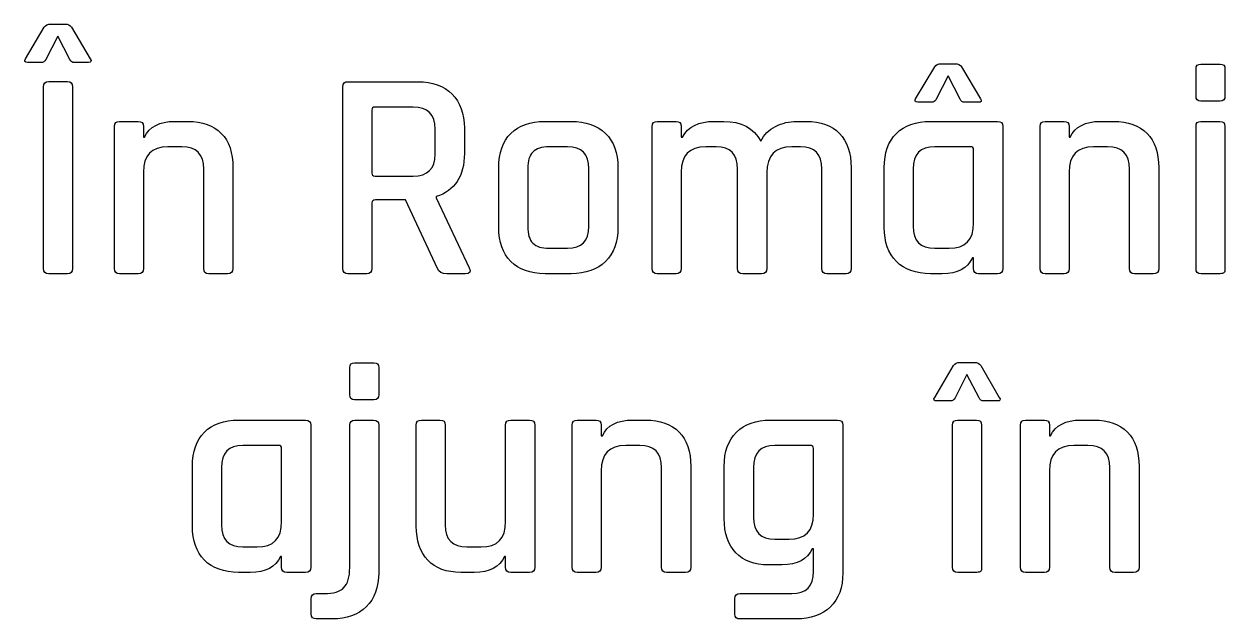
# Model space of a CAD drawing. Extents: x 23 to 195, y 64 to 143.
# Drawn here: x 23.31 to 41.75, y 113.14 to 122.27 of the extents above; entities that cross this region are included whole.
import ezdxf

# ---------------------------------------------------------------- set-up
doc = ezdxf.new("R2010")
doc.units = 0
doc.layers.add('Layer_1', color=7, linetype='CONTINUOUS')

msp = doc.modelspace()

# ---------------------------------------------------------------- linework, layer by layer
at = {"layer": 'Layer_1', "color": 7}
for points in [[(23.327843, 121.735434), (23.616768, 122.226148)], [(23.717663, 122.272009), (23.937796, 122.272009)], [(24.034105, 122.226148), (24.32303, 121.735434)], [(24.011174, 121.726261), (23.823143, 122.083978), (23.639699, 121.726261)], [(23.566321, 121.6804), (23.364532, 121.6804)], [(24.295513, 121.6804), (24.079966, 121.6804)], [(36.998829, 121.12541), (37.29234, 121.616124)], [(37.388648, 121.661985), (37.608782, 121.661985)], [(37.70509, 121.616124), (37.994015, 121.12541)], [(41.305152, 121.166791), (41.305152, 121.584127)], [(41.37853, 121.657505), (41.676627, 121.657505)], [(41.750005, 121.584127), (41.750005, 121.166791)], [(23.68556, 121.386889), (23.974485, 121.386889)], [(28.280808, 121.386819), (29.353958, 121.386819)], [(37.68216, 121.116238), (37.498715, 121.473955), (37.315271, 121.116238)], [(23.607596, 118.515984), (23.607596, 121.308925)], [(24.052449, 121.308925), (24.052449, 118.515984)], [(28.202844, 118.515913), (28.202844, 121.308855)], [(29.28058, 120.996999), (28.698144, 120.996999)], [(37.241893, 121.070377), (37.030932, 121.070377)], [(37.966498, 121.070377), (37.755537, 121.070377)], [(41.676627, 121.088827), (41.37853, 121.088827)], [(28.647697, 120.951138), (28.647697, 119.983469)], [(24.694434, 118.515948), (24.694434, 120.698937)], [(24.772398, 120.776901), (25.061323, 120.776901)], [(25.139287, 120.698937), (25.139287, 120.533837), (25.157631, 120.533837)], [(25.620828, 120.776901), (25.822617, 120.776901)], [(29.619953, 120.272394), (29.619953, 120.657627)], [(30.069392, 120.671385), (30.069392, 120.286152)], [(31.307677, 120.776866), (31.711255, 120.776866)], [(32.953879, 118.515948), (32.953879, 120.698937)], [(33.031843, 120.776901), (33.320768, 120.776901)], [(33.398732, 120.698937), (33.398732, 120.533837), (33.417076, 120.533837)], [(33.903204, 120.776901), (34.054546, 120.776901)], [(35.173557, 120.776901), (35.320312, 120.776901)], [(37.228135, 120.776866), (38.255423, 120.776866)], [(38.337973, 120.698902), (38.337973, 118.515913)], [(38.911167, 118.515948), (38.911167, 120.698937)], [(38.989131, 120.776901), (39.278056, 120.776901)], [(39.35602, 120.698937), (39.35602, 120.533837), (39.374364, 120.533837)], [(39.837561, 120.776901), (40.03935, 120.776901)], [(41.305152, 118.516019), (41.305152, 120.699008)], [(41.37853, 120.776972), (41.672041, 120.776972)], [(41.750005, 120.699008), (41.750005, 118.516019)], [(25.730895, 120.387082), (25.515348, 120.387082)], [(31.651635, 120.387046), (31.371882, 120.387046)], [(33.935307, 120.387082), (33.774793, 120.387082)], [(35.22859, 120.387082), (35.095593, 120.387082)], [(37.838087, 120.387046), (37.29234, 120.387046)], [(37.888535, 119.217588), (37.888535, 120.341185)], [(39.947628, 120.387082), (39.732081, 120.387082)], [(25.139287, 119.997262), (25.139287, 118.515948)], [(26.065681, 118.515948), (26.065681, 120.047709)], [(26.51512, 120.066054), (26.51512, 118.515948)], [(28.698144, 119.937608), (29.28058, 119.937608)], [(30.59683, 119.148796), (30.59683, 120.066019)], [(31.041682, 120.05226), (31.041682, 119.162555)], [(31.981835, 119.162555), (31.981835, 120.05226)], [(32.426688, 120.066019), (32.426688, 119.148796)], [(33.398732, 119.997262), (33.398732, 118.515948)], [(34.265507, 118.515948), (34.265507, 120.047709)], [(34.714946, 119.98809), (34.714946, 118.515948)], [(35.55879, 118.515948), (35.55879, 120.047709)], [(36.008229, 120.066054), (36.008229, 118.515948)], [(36.517287, 119.148796), (36.517287, 120.066019)], [(36.96214, 120.047674), (36.96214, 119.167141)], [(39.35602, 119.997262), (39.35602, 118.515948)], [(40.282414, 118.515948), (40.282414, 120.047709)], [(40.731853, 120.066054), (40.731853, 118.515948)], [(28.647697, 119.524858), (28.647697, 118.515913)], [(29.656642, 118.515913), (29.165928, 119.570719), (28.70273, 119.570719)], [(29.633711, 119.621166), (29.633711, 119.602821), (30.142769, 118.529671)], [(31.371882, 118.827769), (31.651635, 118.827769)], [(37.29234, 118.827769), (37.512473, 118.827769)], [(37.888535, 118.515913), (37.888535, 118.681013), (37.87019, 118.681013)], [(23.974485, 118.43802), (23.68556, 118.43802)], [(25.061323, 118.437984), (24.772398, 118.437984)], [(26.43257, 118.437984), (26.143645, 118.437984)], [(28.569733, 118.437949), (28.280808, 118.437949)], [(30.08315, 118.437949), (29.798811, 118.437949)], [(31.711255, 118.437949), (31.307677, 118.437949)], [(33.320768, 118.437984), (33.031843, 118.437984)], [(34.632396, 118.437984), (34.343471, 118.437984)], [(35.930265, 118.437984), (35.636754, 118.437984)], [(37.406993, 118.437949), (37.228135, 118.437949)], [(38.255423, 118.437949), (37.966498, 118.437949)], [(39.278056, 118.437984), (38.989131, 118.437984)], [(40.649303, 118.437984), (40.360378, 118.437984)], [(41.676627, 118.438055), (41.383116, 118.438055)], [(28.308501, 116.580539), (28.308501, 116.997875)], [(28.381879, 117.071253), (28.679976, 117.071253)], [(28.753354, 116.997875), (28.753354, 116.580539)], [(37.292728, 116.539405), (37.581653, 117.030119)], [(37.677962, 117.07598), (37.902681, 117.07598)], [(37.998989, 117.030119), (38.283328, 116.539405)], [(37.976059, 116.530233), (37.788028, 116.887949), (37.604584, 116.530233)], [(28.679976, 116.502575), (28.381879, 116.502575)], [(37.531206, 116.484372), (37.324831, 116.484372)], [(38.255812, 116.484372), (38.04485, 116.484372)], [(26.602715, 116.190755), (27.630004, 116.190755)], [(27.712554, 116.112791), (27.712554, 113.929802)], [(28.308501, 113.925181), (28.308501, 116.112756)], [(28.386465, 116.190719), (28.67539, 116.190719)], [(28.753354, 116.112756), (28.753354, 113.847217)], [(29.331169, 114.562721), (29.331169, 116.112826)], [(29.409133, 116.19079), (29.698058, 116.19079)], [(29.776022, 116.112826), (29.776022, 114.581065)], [(30.702416, 114.631512), (30.702416, 116.112826)], [(30.78038, 116.19079), (31.069305, 116.19079)], [(31.151855, 116.112826), (31.151855, 113.929837)], [(31.725189, 113.929837), (31.725189, 116.112826)], [(31.803153, 116.19079), (32.092078, 116.19079)], [(32.170042, 116.112826), (32.170042, 115.947726), (32.188387, 115.947726)], [(32.651584, 116.19079), (32.853373, 116.19079)], [(34.770508, 116.190825), (35.797797, 116.190825)], [(35.880347, 116.112861), (35.880347, 113.842736)], [(37.567895, 113.929908), (37.567895, 116.112897)], [(37.641273, 116.190861), (37.934784, 116.190861)], [(38.012748, 116.112897), (38.012748, 113.929908)], [(38.609013, 113.929837), (38.609013, 116.112826)], [(38.686977, 116.19079), (38.975902, 116.19079)], [(39.053865, 116.112826), (39.053865, 115.947726), (39.07221, 115.947726)], [(39.535407, 116.19079), (39.737196, 116.19079)], [(27.212668, 115.800935), (26.66692, 115.800935)], [(27.263115, 114.631477), (27.263115, 115.755074)], [(32.76165, 115.800971), (32.546103, 115.800971)], [(35.380461, 115.801006), (34.834714, 115.801006)], [(35.430908, 114.7462), (35.430908, 115.755145)], [(39.645474, 115.800971), (39.429927, 115.800971)], [(25.891868, 114.562685), (25.891868, 115.479908)], [(26.33672, 115.461563), (26.33672, 114.58103)], [(33.096437, 113.929837), (33.096437, 115.461598)], [(33.545875, 115.479943), (33.545875, 113.929837)], [(34.059661, 114.677409), (34.059661, 115.479978)], [(34.5091, 115.461634), (34.5091, 114.700339)], [(39.98026, 113.929837), (39.98026, 115.461598)], [(40.429699, 115.479943), (40.429699, 113.929837)], [(32.170042, 115.411151), (32.170042, 113.929837)], [(39.053865, 115.411151), (39.053865, 113.929837)], [(34.834714, 114.360967), (35.054847, 114.360967)], [(26.66692, 114.241658), (26.887054, 114.241658)], [(30.106222, 114.241693), (30.326355, 114.241693)], [(35.430908, 113.865667), (35.430908, 114.214211), (35.412564, 114.214211)], [(27.263115, 113.929802), (27.263115, 114.094902), (27.24477, 114.094902)], [(30.702416, 113.929837), (30.702416, 114.094937), (30.684072, 114.094937)], [(26.781573, 113.851838), (26.602715, 113.851838)], [(27.630004, 113.851838), (27.341079, 113.851838)], [(30.220874, 113.851873), (30.014499, 113.851873)], [(31.069305, 113.851873), (30.78038, 113.851873)], [(32.092078, 113.851873), (31.803153, 113.851873)], [(33.463325, 113.851873), (33.1744, 113.851873)], [(34.949367, 113.966561), (34.742992, 113.966561)], [(37.93937, 113.851944), (37.645859, 113.851944)], [(38.975902, 113.851873), (38.686977, 113.851873)], [(40.347149, 113.851873), (40.058224, 113.851873)], [(27.716893, 113.214333), (27.716893, 113.448225)], [(27.794857, 113.526189), (27.914096, 113.526189)], [(34.224761, 113.209853), (34.224761, 113.448331)], [(34.302725, 113.526295), (35.096122, 113.526295)], [(28.037921, 113.136369), (27.794857, 113.136369)], [(35.164914, 113.136475), (34.302725, 113.136475)]]:
    msp.add_lwpolyline(points, dxfattribs=at)
for points in [[(23.616768, 122.226148), (23.638288, 122.256839), (23.671802, 122.272009), (23.717663, 122.272009)], [(23.937796, 122.272009), (23.980482, 122.272009), (24.012585, 122.256839), (24.034105, 122.226148)], [(23.364532, 121.6804), (23.318671, 121.6804), (23.306324, 121.698745), (23.327843, 121.735434)], [(24.32303, 121.735434), (24.347371, 121.698745), (24.338552, 121.6804), (24.295513, 121.6804)], [(23.639699, 121.726261), (23.627352, 121.69557), (23.60301, 121.6804), (23.566321, 121.6804)], [(24.079966, 121.6804), (24.049274, 121.6804), (24.026343, 121.69557), (24.011174, 121.726261)], [(37.29234, 121.616124), (37.313507, 121.646816), (37.345962, 121.661985), (37.388648, 121.661985)], [(37.608782, 121.661985), (37.651468, 121.661985), (37.683571, 121.646816), (37.70509, 121.616124)], [(41.305152, 121.584127), (41.305152, 121.632811), (41.329494, 121.657505), (41.37853, 121.657505)], [(41.676627, 121.657505), (41.725663, 121.657505), (41.750005, 121.632811), (41.750005, 121.584127)], [(23.607596, 121.308925), (23.607596, 121.360784), (23.633702, 121.386889), (23.68556, 121.386889)], [(23.974485, 121.386889), (24.026343, 121.386889), (24.052449, 121.360784), (24.052449, 121.308925)], [(28.202844, 121.308855), (28.202844, 121.360713), (28.228597, 121.386819), (28.280808, 121.386819)], [(29.353958, 121.386819), (29.577267, 121.386819), (29.752244, 121.323319), (29.879244, 121.196319)], [(29.879244, 121.196319), (30.005892, 121.069671), (30.069392, 120.894341), (30.069392, 120.671385)], [(28.698144, 120.996999), (28.664278, 120.996999), (28.647697, 120.981477), (28.647697, 120.951138)], [(29.619953, 120.657627), (29.619953, 120.883758), (29.506711, 120.996999), (29.28058, 120.996999)], [(36.994243, 121.088721), (36.988246, 121.100716), (36.989657, 121.113416), (36.998829, 121.12541)], [(37.030932, 121.070377), (37.012587, 121.070377), (37.00024, 121.076727), (36.994243, 121.088721)], [(37.315271, 121.116238), (37.300101, 121.085546), (37.27576, 121.070377), (37.241893, 121.070377)], [(37.755537, 121.070377), (37.718848, 121.070377), (37.694507, 121.085546), (37.68216, 121.116238)], [(37.994015, 121.12541), (38.018357, 121.088721), (38.009537, 121.070377), (37.966498, 121.070377)], [(41.37853, 121.088827), (41.329494, 121.088827), (41.305152, 121.11458), (41.305152, 121.166791)], [(41.750005, 121.166791), (41.750005, 121.11458), (41.725663, 121.088827), (41.676627, 121.088827)], [(24.694434, 120.698937), (24.694434, 120.750796), (24.72054, 120.776901), (24.772398, 120.776901)], [(25.061323, 120.776901), (25.113181, 120.776901), (25.139287, 120.750796), (25.139287, 120.698937)], [(25.157631, 120.533837), (25.231009, 120.695762), (25.385173, 120.776901), (25.620828, 120.776901)], [(25.822617, 120.776901), (26.045926, 120.776901), (26.217023, 120.715871), (26.336262, 120.593457)], [(30.782391, 120.591305), (30.906216, 120.71513), (31.081193, 120.776866), (31.307677, 120.776866)], [(31.711255, 120.776866), (31.93421, 120.776866), (32.109188, 120.71513), (32.236188, 120.591305)], [(32.953879, 120.698937), (32.953879, 120.750796), (32.979985, 120.776901), (33.031843, 120.776901)], [(33.320768, 120.776901), (33.372626, 120.776901), (33.398732, 120.750796), (33.398732, 120.698937)], [(33.417076, 120.533837), (33.505623, 120.695762), (33.667901, 120.776901), (33.903204, 120.776901)], [(34.054546, 120.776901), (34.32054, 120.776901), (34.510335, 120.676007), (34.623223, 120.474218)], [(34.623223, 120.474218), (34.67226, 120.571937), (34.747048, 120.647079), (34.847943, 120.698937)], [(34.847943, 120.698937), (34.948837, 120.750796), (35.057493, 120.776901), (35.173557, 120.776901)], [(35.320312, 120.776901), (35.543621, 120.776901), (35.714012, 120.715165), (35.83184, 120.59134)], [(36.702848, 120.591305), (36.827026, 120.71513), (37.002004, 120.776866), (37.228135, 120.776866)], [(38.255423, 120.776866), (38.310457, 120.776866), (38.337973, 120.75076), (38.337973, 120.698902)], [(38.911167, 120.698937), (38.911167, 120.750796), (38.937272, 120.776901), (38.989131, 120.776901)], [(39.278056, 120.776901), (39.329914, 120.776901), (39.35602, 120.750796), (39.35602, 120.698937)], [(39.374364, 120.533837), (39.447742, 120.695762), (39.601906, 120.776901), (39.837561, 120.776901)], [(40.03935, 120.776901), (40.262658, 120.776901), (40.433756, 120.715871), (40.552995, 120.593457)], [(41.305152, 120.699008), (41.305152, 120.750866), (41.329494, 120.776972), (41.37853, 120.776972)], [(41.672041, 120.776972), (41.723899, 120.776972), (41.750005, 120.750866), (41.750005, 120.699008)], [(26.336262, 120.593457), (26.455501, 120.471043), (26.51512, 120.295359), (26.51512, 120.066054)], [(30.59683, 120.066019), (30.59683, 120.292149), (30.658566, 120.467127), (30.782391, 120.591305)], [(32.236188, 120.591305), (32.363188, 120.467127), (32.426688, 120.292149), (32.426688, 120.066019)], [(35.83184, 120.59134), (35.949315, 120.467162), (36.008229, 120.292184), (36.008229, 120.066054)], [(36.517287, 120.066019), (36.517287, 120.292149), (36.579023, 120.46748), (36.702848, 120.591305)], [(40.552995, 120.593457), (40.672233, 120.471043), (40.731853, 120.295359), (40.731853, 120.066054)], [(25.515348, 120.387082), (25.264523, 120.387082), (25.139287, 120.257259), (25.139287, 119.997262)], [(26.065681, 120.047709), (26.065681, 120.27384), (25.954203, 120.387082), (25.730895, 120.387082)], [(29.28058, 119.937608), (29.506711, 119.937608), (29.619953, 120.049085), (29.619953, 120.272394)], [(30.069392, 120.286152), (30.069392, 119.934433), (29.924047, 119.712888), (29.633711, 119.621166)], [(31.119646, 120.306613), (31.067435, 120.253344), (31.041682, 120.168324), (31.041682, 120.05226)], [(31.371882, 120.387046), (31.255466, 120.387046), (31.171505, 120.360235), (31.119646, 120.306613)], [(31.981835, 120.05226), (31.981835, 120.275569), (31.871768, 120.387046), (31.651635, 120.387046)], [(33.774793, 120.387082), (33.523968, 120.387082), (33.398732, 120.257259), (33.398732, 119.997262)], [(34.265507, 120.047709), (34.265507, 120.27384), (34.15544, 120.387082), (33.935307, 120.387082)], [(35.095593, 120.387082), (34.841946, 120.387082), (34.714946, 120.254084), (34.714946, 119.98809)], [(35.55879, 120.047709), (35.55879, 120.27384), (35.448723, 120.387082), (35.22859, 120.387082)], [(37.29234, 120.387046), (37.072207, 120.387046), (36.96214, 120.273805), (36.96214, 120.047674)], [(37.888535, 120.341185), (37.888535, 120.371877), (37.871601, 120.387046), (37.838087, 120.387046)], [(39.732081, 120.387082), (39.481256, 120.387082), (39.35602, 120.257259), (39.35602, 119.997262)], [(40.282414, 120.047709), (40.282414, 120.27384), (40.170936, 120.387082), (39.947628, 120.387082)], [(28.647697, 119.983469), (28.647697, 119.952777), (28.664278, 119.937608), (28.698144, 119.937608)], [(28.70273, 119.570719), (28.666042, 119.570719), (28.647697, 119.555549), (28.647697, 119.524858)], [(30.782391, 118.62598), (30.658566, 118.751216), (30.59683, 118.925488), (30.59683, 119.148796)], [(31.041682, 119.162555), (31.041682, 119.046491), (31.067435, 118.961471), (31.119646, 118.908202)], [(31.651635, 118.827769), (31.871768, 118.827769), (31.981835, 118.939246), (31.981835, 119.162555)], [(32.426688, 119.148796), (32.426688, 118.925488), (32.363188, 118.751216), (32.236188, 118.62598)], [(36.702848, 118.62598), (36.579023, 118.751216), (36.517287, 118.925488), (36.517287, 119.148796)], [(36.96214, 119.167141), (36.96214, 118.940658), (37.072207, 118.827769), (37.29234, 118.827769)], [(37.512473, 118.827769), (37.763298, 118.827769), (37.888535, 118.957591), (37.888535, 119.217588)], [(31.119646, 118.908202), (31.171505, 118.85458), (31.255466, 118.827769), (31.371882, 118.827769)], [(31.307677, 118.437949), (31.081193, 118.437949), (30.906216, 118.500744), (30.782391, 118.62598)], [(32.236188, 118.62598), (32.109188, 118.500744), (31.93421, 118.437949), (31.711255, 118.437949)], [(37.228135, 118.437949), (37.002004, 118.437949), (36.827026, 118.500744), (36.702848, 118.62598)], [(37.87019, 118.681013), (37.796812, 118.519088), (37.642648, 118.437949), (37.406993, 118.437949)], [(23.68556, 118.43802), (23.633702, 118.43802), (23.607596, 118.464125), (23.607596, 118.515984)], [(24.052449, 118.515984), (24.052449, 118.464125), (24.026343, 118.43802), (23.974485, 118.43802)], [(24.772398, 118.437984), (24.72054, 118.437984), (24.694434, 118.46409), (24.694434, 118.515948)], [(25.139287, 118.515948), (25.139287, 118.46409), (25.113181, 118.437984), (25.061323, 118.437984)], [(26.143645, 118.437984), (26.091434, 118.437984), (26.065681, 118.46409), (26.065681, 118.515948)], [(26.51512, 118.515948), (26.51512, 118.46409), (26.487603, 118.437984), (26.43257, 118.437984)], [(28.280808, 118.437949), (28.228597, 118.437949), (28.202844, 118.464055), (28.202844, 118.515913)], [(28.647697, 118.515913), (28.647697, 118.464055), (28.621592, 118.437949), (28.569733, 118.437949)], [(29.798811, 118.437949), (29.725433, 118.437949), (29.677808, 118.464055), (29.656642, 118.515913)], [(30.142769, 118.529671), (30.176283, 118.468288), (30.156528, 118.437949), (30.08315, 118.437949)], [(33.031843, 118.437984), (32.979985, 118.437984), (32.953879, 118.46409), (32.953879, 118.515948)], [(33.398732, 118.515948), (33.398732, 118.46409), (33.372626, 118.437984), (33.320768, 118.437984)], [(34.343471, 118.437984), (34.29126, 118.437984), (34.265507, 118.46409), (34.265507, 118.515948)], [(34.714946, 118.515948), (34.714946, 118.46409), (34.687429, 118.437984), (34.632396, 118.437984)], [(35.636754, 118.437984), (35.584543, 118.437984), (35.55879, 118.46409), (35.55879, 118.515948)], [(36.008229, 118.515948), (36.008229, 118.46409), (35.982123, 118.437984), (35.930265, 118.437984)], [(37.966498, 118.437949), (37.91464, 118.437949), (37.888535, 118.464055), (37.888535, 118.515913)], [(38.337973, 118.515913), (38.337973, 118.464055), (38.310457, 118.437949), (38.255423, 118.437949)], [(38.989131, 118.437984), (38.937272, 118.437984), (38.911167, 118.46409), (38.911167, 118.515948)], [(39.35602, 118.515948), (39.35602, 118.46409), (39.329914, 118.437984), (39.278056, 118.437984)], [(40.360378, 118.437984), (40.308167, 118.437984), (40.282414, 118.46409), (40.282414, 118.515948)], [(40.731853, 118.515948), (40.731853, 118.46409), (40.704336, 118.437984), (40.649303, 118.437984)], [(41.383116, 118.438055), (41.331258, 118.438055), (41.305152, 118.464161), (41.305152, 118.516019)], [(41.73413, 118.45393), (41.723194, 118.443347), (41.704144, 118.438055), (41.676627, 118.438055)], [(41.750005, 118.516019), (41.750005, 118.485327), (41.744713, 118.464513), (41.73413, 118.45393)], [(28.308501, 116.997875), (28.308501, 117.046911), (28.332843, 117.071253), (28.381879, 117.071253)], [(28.679976, 117.071253), (28.729012, 117.071253), (28.753354, 117.046911), (28.753354, 116.997875)], [(37.581653, 117.030119), (37.603173, 117.060811), (37.635275, 117.07598), (37.677962, 117.07598)], [(37.902681, 117.07598), (37.945367, 117.07598), (37.977823, 117.060811), (37.998989, 117.030119)], [(28.381879, 116.502575), (28.332843, 116.502575), (28.308501, 116.528681), (28.308501, 116.580539)], [(28.753354, 116.580539), (28.753354, 116.528681), (28.729012, 116.502575), (28.679976, 116.502575)], [(37.324831, 116.484372), (37.27897, 116.484372), (37.268387, 116.502716), (37.292728, 116.539405)], [(37.604584, 116.530233), (37.592237, 116.499541), (37.567895, 116.484372), (37.531206, 116.484372)], [(38.04485, 116.484372), (38.011337, 116.484372), (37.988406, 116.499541), (37.976059, 116.530233)], [(38.283328, 116.539405), (38.308023, 116.502716), (38.298498, 116.484372), (38.255812, 116.484372)], [(26.077429, 116.005194), (26.201254, 116.129019), (26.376232, 116.190755), (26.602715, 116.190755)], [(27.630004, 116.190755), (27.685037, 116.190755), (27.712554, 116.164649), (27.712554, 116.112791)], [(28.308501, 116.112756), (28.308501, 116.164614), (28.334607, 116.190719), (28.386465, 116.190719)], [(28.67539, 116.190719), (28.727248, 116.190719), (28.753354, 116.164614), (28.753354, 116.112756)], [(29.331169, 116.112826), (29.331169, 116.164684), (29.357274, 116.19079), (29.409133, 116.19079)], [(29.698058, 116.19079), (29.750269, 116.19079), (29.776022, 116.164684), (29.776022, 116.112826)], [(30.702416, 116.112826), (30.702416, 116.164684), (30.728169, 116.19079), (30.78038, 116.19079)], [(31.069305, 116.19079), (31.124338, 116.19079), (31.151855, 116.164684), (31.151855, 116.112826)], [(31.725189, 116.112826), (31.725189, 116.164684), (31.751295, 116.19079), (31.803153, 116.19079)], [(32.092078, 116.19079), (32.143937, 116.19079), (32.170042, 116.164684), (32.170042, 116.112826)], [(32.188387, 115.947726), (32.261764, 116.109651), (32.415928, 116.19079), (32.651584, 116.19079)], [(32.853373, 116.19079), (33.076681, 116.19079), (33.247778, 116.129759), (33.367017, 116.007346)], [(34.247692, 116.004911), (34.372928, 116.128736), (34.5472, 116.190825), (34.770508, 116.190825)], [(35.797797, 116.190825), (35.85283, 116.190825), (35.880347, 116.16472), (35.880347, 116.112861)], [(37.567895, 116.112897), (37.567895, 116.164755), (37.592237, 116.190861), (37.641273, 116.190861)], [(37.934784, 116.190861), (37.986642, 116.190861), (38.012748, 116.164755), (38.012748, 116.112897)], [(38.609013, 116.112826), (38.609013, 116.164684), (38.635118, 116.19079), (38.686977, 116.19079)], [(38.975902, 116.19079), (39.02776, 116.19079), (39.053865, 116.164684), (39.053865, 116.112826)], [(39.07221, 115.947726), (39.145588, 116.109651), (39.299752, 116.19079), (39.535407, 116.19079)], [(39.737196, 116.19079), (39.960504, 116.19079), (40.131602, 116.129759), (40.25084, 116.007346)], [(25.891868, 115.479908), (25.891868, 115.706038), (25.953604, 115.881016), (26.077429, 116.005194)], [(33.367017, 116.007346), (33.486256, 115.884932), (33.545875, 115.709248), (33.545875, 115.479943)], [(34.059661, 115.479978), (34.059661, 115.706109), (34.122455, 115.881086), (34.247692, 116.004911)], [(40.25084, 116.007346), (40.370079, 115.884932), (40.429699, 115.709248), (40.429699, 115.479943)], [(26.66692, 115.800935), (26.446787, 115.800935), (26.33672, 115.687694), (26.33672, 115.461563)], [(27.263115, 115.755074), (27.263115, 115.785413), (27.246182, 115.800935), (27.212668, 115.800935)], [(32.546103, 115.800971), (32.295278, 115.800971), (32.170042, 115.671148), (32.170042, 115.411151)], [(33.096437, 115.461598), (33.096437, 115.687729), (32.984959, 115.800971), (32.76165, 115.800971)], [(34.834714, 115.801006), (34.617403, 115.801006), (34.5091, 115.687764), (34.5091, 115.461634)], [(35.430908, 115.755145), (35.430908, 115.785484), (35.413975, 115.801006), (35.380461, 115.801006)], [(39.429927, 115.800971), (39.179102, 115.800971), (39.053865, 115.671148), (39.053865, 115.411151)], [(39.98026, 115.461598), (39.98026, 115.687729), (39.868782, 115.800971), (39.645474, 115.800971)], [(35.054847, 114.360967), (35.305672, 114.360967), (35.430908, 114.489378), (35.430908, 114.7462)], [(26.077429, 114.039869), (25.953604, 114.165105), (25.891868, 114.339377), (25.891868, 114.562685)], [(26.33672, 114.58103), (26.33672, 114.354546), (26.446787, 114.241658), (26.66692, 114.241658)], [(26.887054, 114.241658), (27.137879, 114.241658), (27.263115, 114.37148), (27.263115, 114.631477)], [(29.50791, 114.037434), (29.390083, 114.161259), (29.331169, 114.33659), (29.331169, 114.562721)], [(29.776022, 114.581065), (29.776022, 114.354582), (29.886088, 114.241693), (30.106222, 114.241693)], [(30.326355, 114.241693), (30.57718, 114.241693), (30.702416, 114.371515), (30.702416, 114.631512)], [(34.23605, 114.152123), (34.118575, 114.275948), (34.059661, 114.451278), (34.059661, 114.677409)], [(34.5091, 114.700339), (34.5091, 114.474209), (34.617403, 114.360967), (34.834714, 114.360967)], [(35.412564, 114.214211), (35.336011, 114.049111), (35.181494, 113.966561), (34.949367, 113.966561)], [(26.602715, 113.851838), (26.376232, 113.851838), (26.201254, 113.914633), (26.077429, 114.039869)], [(27.24477, 114.094902), (27.171393, 113.932977), (27.016876, 113.851838), (26.781573, 113.851838)], [(30.014499, 113.851873), (29.794366, 113.851873), (29.625385, 113.913609), (29.50791, 114.037434)], [(30.684072, 114.094937), (30.610694, 113.932659), (30.456177, 113.851873), (30.220874, 113.851873)], [(34.742992, 113.966561), (34.522858, 113.966561), (34.353878, 114.028298), (34.23605, 114.152123)], [(27.341079, 113.851838), (27.288868, 113.851838), (27.263115, 113.877944), (27.263115, 113.929802)], [(27.712554, 113.929802), (27.712554, 113.877944), (27.685037, 113.851838), (27.630004, 113.851838)], [(28.219248, 113.617911), (28.278868, 113.678942), (28.308501, 113.7816), (28.308501, 113.925181)], [(28.753354, 113.847217), (28.753354, 113.624261), (28.689854, 113.449636), (28.563207, 113.3244)], [(30.78038, 113.851873), (30.728169, 113.851873), (30.702416, 113.877979), (30.702416, 113.929837)], [(31.151855, 113.929837), (31.151855, 113.877979), (31.124338, 113.851873), (31.069305, 113.851873)], [(31.803153, 113.851873), (31.751295, 113.851873), (31.725189, 113.877979), (31.725189, 113.929837)], [(32.170042, 113.929837), (32.170042, 113.877979), (32.143937, 113.851873), (32.092078, 113.851873)], [(33.1744, 113.851873), (33.122189, 113.851873), (33.096437, 113.877979), (33.096437, 113.929837)], [(33.545875, 113.929837), (33.545875, 113.877979), (33.518359, 113.851873), (33.463325, 113.851873)], [(35.096122, 113.526295), (35.31943, 113.526295), (35.430908, 113.639536), (35.430908, 113.865667)], [(35.880347, 113.842736), (35.880347, 113.619428), (35.816847, 113.445861), (35.689847, 113.322036)], [(37.645859, 113.851944), (37.594, 113.851944), (37.567895, 113.878049), (37.567895, 113.929908)], [(37.996873, 113.867819), (37.985937, 113.857236), (37.966887, 113.851944), (37.93937, 113.851944)], [(38.012748, 113.929908), (38.012748, 113.899216), (38.007456, 113.878402), (37.996873, 113.867819)], [(38.686977, 113.851873), (38.635118, 113.851873), (38.609013, 113.877979), (38.609013, 113.929837)], [(39.053865, 113.929837), (39.053865, 113.877979), (39.02776, 113.851873), (38.975902, 113.851873)], [(40.058224, 113.851873), (40.006013, 113.851873), (39.98026, 113.877979), (39.98026, 113.929837)], [(40.429699, 113.929837), (40.429699, 113.877979), (40.402182, 113.851873), (40.347149, 113.851873)], [(27.914096, 113.526189), (28.058029, 113.526189), (28.159629, 113.556881), (28.219248, 113.617911)], [(27.716893, 113.448225), (27.716893, 113.500436), (27.742998, 113.526189), (27.794857, 113.526189)], [(34.224761, 113.448331), (34.224761, 113.500189), (34.250514, 113.526295), (34.302725, 113.526295)], [(28.563207, 113.3244), (28.436207, 113.199164), (28.261229, 113.136369), (28.037921, 113.136369)], [(35.689847, 113.322036), (35.5632, 113.198211), (35.387869, 113.136475), (35.164914, 113.136475)], [(27.794857, 113.136369), (27.742998, 113.136369), (27.716893, 113.162475), (27.716893, 113.214333)], [(34.302725, 113.136475), (34.250514, 113.136475), (34.224761, 113.160817), (34.224761, 113.209853)]]:
    msp.add_open_spline(points, degree=3, dxfattribs=at)

doc.saveas('drawing.dxf')
